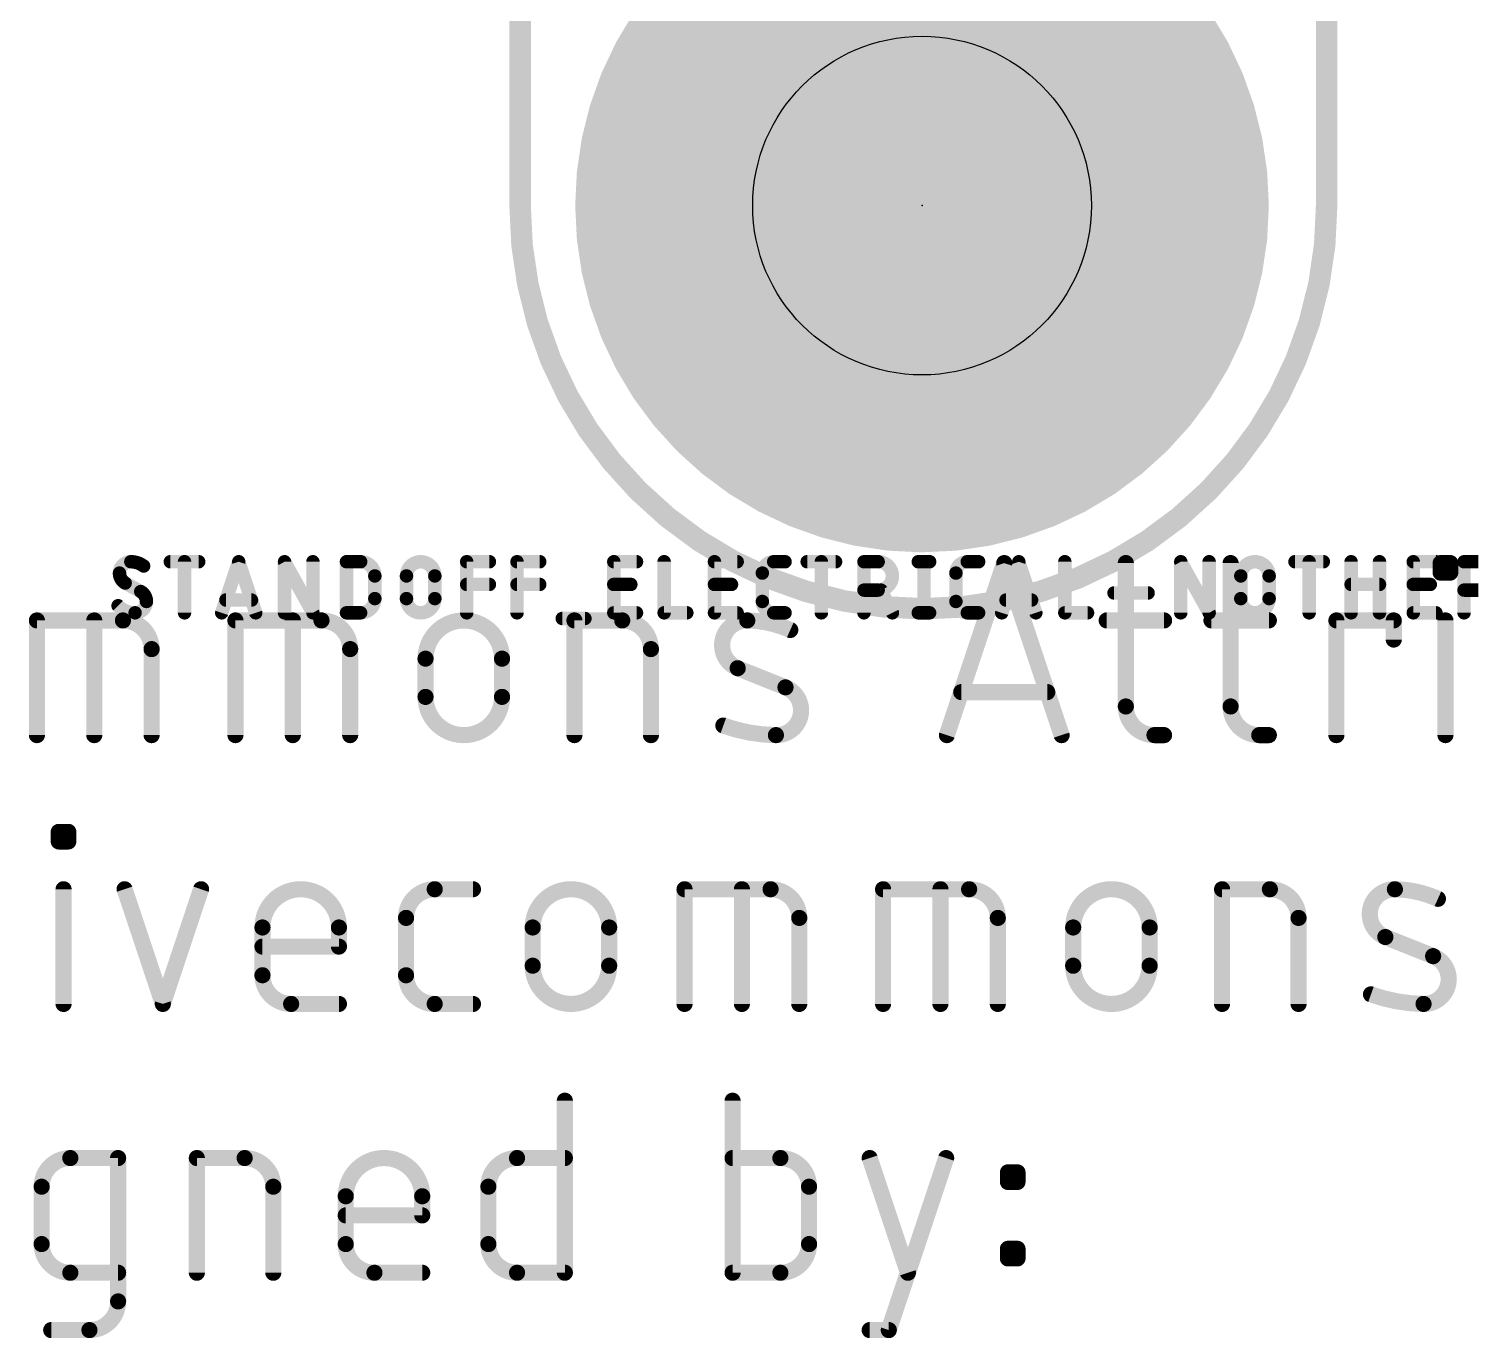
# Model space of a CAD drawing. Extents: x -30 to 92, y -59 to 43.
# Drawn here: x 6.15 to 19.78, y -6.89 to 5.48 of the extents above; entities that cross this region are included whole.
import ezdxf

# ---------------------------------------------------------------- set-up
doc = ezdxf.new("R2010")
doc.units = 0
for name, color, linetype in [('16', 132, 'CONTINUOUS'), ('17', 110, 'CONTINUOUS'), ('20', 53, 'CONTINUOUS'), ('23', 53, 'CONTINUOUS'), ('27', 253, 'CONTINUOUS'), ('29', 253, 'CONTINUOUS'), ('30', 253, 'CONTINUOUS'), ('44', 253, 'CONTINUOUS'), ('51', 53, 'CONTINUOUS')]:
    doc.layers.add(name, color=color, linetype=linetype)

# ---------------------------------------------------------------- blocks, each defined once
blk = doc.blocks.new('ROUNDP')
at = {"const_width": 0.5}
blk.add_lwpolyline([(0, -0.25, 1), (0, 0.25, 1), (0, -0.25)], format="xyb", dxfattribs=at)

msp = doc.modelspace()

# ---------------------------------------------------------------- linework, layer by layer
at = {"layer": '16', "const_width": 0.2032}
for points in [[(10.795, 3.81), (10.795, 7.747)], [(18.415, 7.747), (18.415, 3.81)]]:
    msp.add_lwpolyline(points, dxfattribs=at)
at = {"layer": '16'}
for points, const_width in [([(10.795, 3.81, 0.4142), (14.605, 0)], 0.2032), ([(10.8458, 3.81, 1), (10.7442, 3.81)], 0.1016), ([(10.7442, 3.81, 1), (10.8458, 3.81)], 0.1016), ([(14.605, 0, 0.4142), (18.415, 3.81)], 0.2032), ([(18.4658, 3.81, 1), (18.3642, 3.81)], 0.1016), ([(18.3642, 3.81, 1), (18.4658, 3.81)], 0.1016), ([(14.605, 0.0508, 1), (14.605, -0.0508)], 0.1016), ([(14.605, -0.0508, 1), (14.605, 0.0508)], 0.1016)]:
    msp.add_lwpolyline(points, format="xyb", dxfattribs=dict(at, const_width=const_width))
at = {"layer": '20', "const_width": 0.2032}
for points in [[(10.795, 7.747), (10.795, 3.81)], [(18.415, 3.81), (18.415, 7.747)]]:
    msp.add_lwpolyline(points, dxfattribs=at)
at = {"layer": '20'}
for points, const_width in [([(10.795, 3.81, 0.4142), (14.605, 0)], 0.2032), ([(10.8458, 3.81, 1), (10.7442, 3.81)], 0.1016), ([(10.7442, 3.81, 1), (10.8458, 3.81)], 0.1016), ([(14.605, 0, 0.4142), (18.415, 3.81)], 0.2032), ([(18.4658, 3.81, 1), (18.3642, 3.81)], 0.1016), ([(18.3642, 3.81, 1), (18.4658, 3.81)], 0.1016), ([(14.605, 0.0508, 1), (14.605, -0.0508)], 0.1016), ([(14.605, -0.0508, 1), (14.605, 0.0508)], 0.1016)]:
    msp.add_lwpolyline(points, format="xyb", dxfattribs=dict(at, const_width=const_width))
at = {"layer": '23'}
msp.add_point((14.5923, 3.81), dxfattribs=at)
at = {"layer": '27'}
for points, const_width in [([(7.1175, 0.4445, 0.4142), (7.0102, 0.3373)], 0.127), ([(7.2381, 0.4043, 0.1623), (7.1175, 0.4445)], 0.127), ([(7.1175, 0.4762, 1), (7.1174, 0.4128)], 0.0635), ([(7.1174, 0.4127, 1), (7.1175, 0.4762)], 0.0635), ([(7.219, 0.3789, 1), (7.2572, 0.4297)], 0.0635), ([(7.4906, 0.4763, 1), (7.4906, 0.4128)], 0.0635), ([(7.6564, 0.4445, 1), (7.5929, 0.4445)], 0.0635), ([(7.7587, 0.4128, 1), (7.7587, 0.4763)], 0.0635), ([(8.1668, 0.4545, 1), (8.1066, 0.4345)], 0.0635), ([(8.1668, 0.4345, 1), (8.1066, 0.4545)], 0.0635), ([(8.6013, 0.4445, 1), (8.5378, 0.4445)], 0.0635), ([(8.5973, 0.4599, 1), (8.5418, 0.4291)], 0.0635), ([(8.8694, 0.4445, 1), (8.8059, 0.4445)], 0.0635), ([(9.1865, 0.4445, 1), (9.123, 0.4445)], 0.0635), ([(9.1548, 0.4763, 1), (9.1548, 0.4128)], 0.0635), ([(9.2888, 0.4763, 1), (9.2888, 0.4128)], 0.0635), ([(9.4229, 0.3104, 0.4142), (9.2888, 0.4445)], 0.127), ([(9.2888, 0.4128, 1), (9.2888, 0.4763)], 0.0635), ([(9.9898, 0.3104, 1), (9.7217, 0.3104)], 0.127), ([(10.2906, 0.4763, 1), (10.2906, 0.4128)], 0.0635), ([(10.3223, 0.4445, 1), (10.2588, 0.4445)], 0.0635), ([(10.5051, 0.4128, 1), (10.5051, 0.4763)], 0.0635), ([(10.7978, 0.4445, 1), (10.7343, 0.4445)], 0.0635), ([(10.7661, 0.4763, 1), (10.7661, 0.4128)], 0.0635), ([(10.9805, 0.4128, 1), (10.9805, 0.4763)], 0.0635), ([(11.6804, 0.4763, 1), (11.6804, 0.4128)], 0.0635), ([(11.7122, 0.4445, 1), (11.6487, 0.4445)], 0.0635), ([(11.8949, 0.4128, 1), (11.8949, 0.4763)], 0.0635), ([(12.1877, 0.4445, 1), (12.1242, 0.4445)], 0.0635), ([(12.6314, 0.4763, 1), (12.6314, 0.4128)], 0.0635), ([(12.6632, 0.4445, 1), (12.5997, 0.4445)], 0.0635), ([(12.8459, 0.4128, 1), (12.8459, 0.4763)], 0.0635), ([(13.191, 0.4445, 0.4142), (13.0838, 0.3373)], 0.127), ([(13.191, 0.4763, 1), (13.191, 0.4128)], 0.0635), ([(13.191, 0.4128, 1), (13.191, 0.4762)], 0.0635), ([(13.2983, 0.4128, 1), (13.2983, 0.4763)], 0.0635), ([(13.5073, 0.4763, 1), (13.5073, 0.4128)], 0.0635), ([(13.6731, 0.4445, 1), (13.6096, 0.4445)], 0.0635), ([(13.7754, 0.4128, 1), (13.7754, 0.4763)], 0.0635), ([(14.0757, 0.4445, 1), (14.0122, 0.4445)], 0.0635), ([(14.044, 0.4763, 1), (14.044, 0.4128)], 0.0635), ([(14.178, 0.4763, 1), (14.178, 0.4128)], 0.0635), ([(14.178, 0.1764, 1), (14.178, 0.4445)], 0.127), ([(14.178, 0.4128, 1), (14.178, 0.4763)], 0.0635), ([(14.557, 0.4763, 1), (14.557, 0.4128)], 0.0635), ([(14.6423, 0.4445, 1), (14.5788, 0.4445)], 0.0635), ([(14.6642, 0.4128, 1), (14.6642, 0.4763)], 0.0635), ([(15.0198, 0.4445, 0.4142), (14.9126, 0.3373)], 0.127), ([(15.0198, 0.4763, 1), (15.0198, 0.4128)], 0.0635), ([(15.0198, 0.4128, 1), (15.0198, 0.4762)], 0.0635), ([(15.1271, 0.4128, 1), (15.1271, 0.4763)], 0.0635), ([(15.5368, 0.4545, 1), (15.4766, 0.4345)], 0.0635), ([(15.5368, 0.4345, 1), (15.4766, 0.4545)], 0.0635), ([(15.9733, 0.4445, 1), (15.9098, 0.4445)], 0.0635), ([(17.0686, 0.4445, 1), (17.0051, 0.4445)], 0.0635), ([(17.0646, 0.4599, 1), (17.0091, 0.4291)], 0.0635), ([(17.3367, 0.4445, 1), (17.2732, 0.4445)], 0.0635), ([(17.8719, 0.3104, 1), (17.6038, 0.3104)], 0.127), ([(18.1158, 0.4763, 1), (18.1158, 0.4128)], 0.0635), ([(18.2816, 0.4445, 1), (18.2181, 0.4445)], 0.0635), ([(18.3839, 0.4128, 1), (18.3839, 0.4763)], 0.0635), ([(18.6779, 0.4445, 1), (18.6144, 0.4445)], 0.0635), ([(18.946, 0.4445, 1), (18.8825, 0.4445)], 0.0635), ([(19.2333, 0.4763, 1), (19.2333, 0.4128)], 0.0635), ([(19.2651, 0.4445, 1), (19.2016, 0.4445)], 0.0635), ([(19.4478, 0.4128, 1), (19.4478, 0.4763)], 0.0635), ([(19.7132, 0.4763, 1), (19.7132, 0.4128)], 0.0635), ([(19.745, 0.4445, 1), (19.6815, 0.4445)], 0.0635), ([(7.0102, 0.3373, 0.2656), (7.0638, 0.2434)], 0.127), ([(7.042, 0.3373, 1), (6.9785, 0.3373)], 0.0635), ([(6.9785, 0.3373, 1), (7.042, 0.3373)], 0.0635), ([(7.079, 0.2713, 1), (7.0486, 0.2155)], 0.0635), ([(7.0477, 0.2161, 1), (7.0799, 0.2708)], 0.0635), ([(9.4546, 0.3104, 1), (9.3911, 0.3104)], 0.0635), ([(9.3911, 0.3104, 1), (9.4546, 0.3104)], 0.0635), ([(9.7535, 0.3104, 1), (9.6899, 0.3104)], 0.0635), ([(9.6899, 0.3104, 1), (9.7535, 0.3104)], 0.0635), ([(10.0216, 0.3104, 1), (9.9581, 0.3104)], 0.0635), ([(9.9581, 0.3104, 1), (10.0216, 0.3104)], 0.0635), ([(10.2906, 0.2618, 1), (10.2906, 0.1983)], 0.0635), ([(10.5051, 0.1983, 1), (10.5051, 0.2618)], 0.0635), ([(10.7661, 0.2618, 1), (10.7661, 0.1983)], 0.0635), ([(10.9805, 0.1983, 1), (10.9805, 0.2618)], 0.0635), ([(11.6804, 0.2618, 1), (11.6804, 0.1983)], 0.0635), ([(11.8413, 0.1983, 1), (11.8413, 0.2618)], 0.0635), ([(12.6314, 0.2618, 1), (12.6314, 0.1983)], 0.0635), ([(12.7923, 0.1983, 1), (12.7923, 0.2618)], 0.0635), ([(13.1155, 0.3373, 1), (13.052, 0.3373)], 0.0635), ([(13.052, 0.3373, 1), (13.1155, 0.3373)], 0.0635), ([(14.9443, 0.3373, 1), (14.8808, 0.3373)], 0.0635), ([(14.8808, 0.3373, 1), (14.9443, 0.3373)], 0.0635), ([(17.6355, 0.3104, 1), (17.572, 0.3104)], 0.0635), ([(17.572, 0.3104, 1), (17.6355, 0.3104)], 0.0635), ([(17.9036, 0.3104, 1), (17.8401, 0.3104)], 0.0635), ([(17.8401, 0.3104, 1), (17.9036, 0.3104)], 0.0635), ([(18.6462, 0.2618, 1), (18.6462, 0.1983)], 0.0635), ([(18.9143, 0.1983, 1), (18.9143, 0.2618)], 0.0635), ([(19.2333, 0.2618, 1), (19.2333, 0.1983)], 0.0635), ([(19.3942, 0.1983, 1), (19.3942, 0.2618)], 0.0635), ([(7.2649, 0.0691, 0.2656), (7.2113, 0.163)], 0.127), ([(7.2274, 0.1903, 1), (7.1952, 0.1356)], 0.0635), ([(7.1961, 0.1351, 1), (7.2265, 0.1909)], 0.0635), ([(8.016, 0.1143, 1), (8.016, 0.0508)], 0.0635), ([(8.2573, 0.0508, 1), (8.2573, 0.1143)], 0.0635), ([(9.2888, -0.0381, 0.4142), (9.4229, 0.096)], 0.127), ([(9.4546, 0.096, 1), (9.3911, 0.096)], 0.0635), ([(9.7217, 0.096, 1), (9.9898, 0.096)], 0.127), ([(9.7534, 0.096, 1), (9.6899, 0.096)], 0.0635), ([(10.0216, 0.096, 1), (9.9581, 0.096)], 0.0635), ([(14.044, 0.2081, 1), (14.044, 0.1446)], 0.0635), ([(14.178, 0.2081, 1), (14.178, 0.1446)], 0.0635), ([(14.2333, 0.1906, 1), (14.1765, 0.1622)], 0.0635), ([(14.178, 0.1446, 1), (14.178, 0.2081)], 0.0635), ([(15.386, 0.1143, 1), (15.386, 0.0508)], 0.0635), ([(15.6273, 0.0508, 1), (15.6273, 0.1143)], 0.0635), ([(16.4065, 0.1813, 1), (16.4065, 0.1178)], 0.0635), ([(16.7282, 0.1178, 1), (16.7282, 0.1813)], 0.0635), ([(17.6355, 0.096, 1), (17.572, 0.096)], 0.0635), ([(17.6038, 0.096, 1), (17.8719, 0.096)], 0.127), ([(17.9036, 0.096, 1), (17.8401, 0.096)], 0.0635), ([(19.7132, 0.2081, 1), (19.7132, 0.1446)], 0.0635), ([(6.9968, 0.0289, 0.2), (7.1577, -0.0381)], 0.127), ([(7.0193, 0.0513, 1), (6.9743, 0.0066)], 0.0635), ([(7.1577, -0.0381, 0.4142), (7.2649, 0.0691)], 0.127), ([(7.1577, -0.0064, 1), (7.1577, -0.0698)], 0.0635), ([(7.1577, -0.0698, 1), (7.1577, -0.0064)], 0.0635), ([(7.2967, 0.0691, 1), (7.2332, 0.0691)], 0.0635), ([(7.2332, 0.0691, 1), (7.2967, 0.0691)], 0.0635), ([(7.9457, -0.0281, 1), (8.0059, -0.0481)], 0.0635), ([(8.2674, -0.0481, 1), (8.3277, -0.0281)], 0.0635), ([(8.8099, -0.0535, 1), (8.8654, -0.0227)], 0.0635), ([(9.1548, -0.0064, 1), (9.1548, -0.0698)], 0.0635), ([(9.2888, -0.0064, 1), (9.2888, -0.0698)], 0.0635), ([(9.2888, -0.0698, 1), (9.2888, -0.0064)], 0.0635), ([(9.3911, 0.096, 1), (9.4546, 0.096)], 0.0635), ([(9.6899, 0.096, 1), (9.7535, 0.096)], 0.0635), ([(9.9581, 0.096, 1), (10.0216, 0.096)], 0.0635), ([(11.6804, -0.0064, 1), (11.6804, -0.0698)], 0.0635), ([(11.8949, -0.0698, 1), (11.8949, -0.0064)], 0.0635), ([(12.1559, -0.0064, 1), (12.1559, -0.0698)], 0.0635), ([(12.3704, -0.0698, 1), (12.3704, -0.0064)], 0.0635), ([(12.6314, -0.0064, 1), (12.6314, -0.0698)], 0.0635), ([(12.8459, -0.0698, 1), (12.8459, -0.0064)], 0.0635), ([(13.1155, 0.0691, 1), (13.052, 0.0691)], 0.0635), ([(13.052, 0.0691, 1), (13.1155, 0.0691)], 0.0635), ([(13.0838, 0.0691, 0.4142), (13.191, -0.0381)], 0.127), ([(13.191, -0.0064, 1), (13.191, -0.0698)], 0.0635), ([(13.191, -0.0698, 1), (13.191, -0.0064)], 0.0635), ([(13.2983, -0.0698, 1), (13.2983, -0.0064)], 0.0635), ([(14.2837, -0.0523, 1), (14.3405, -0.0239)], 0.0635), ([(14.557, -0.0064, 1), (14.557, -0.0698)], 0.0635), ([(14.6642, -0.0698, 1), (14.6642, -0.0064)], 0.0635), ([(14.9126, 0.0691, 0.4142), (15.0198, -0.0381)], 0.127), ([(14.9443, 0.0691, 1), (14.8808, 0.0691)], 0.0635), ([(14.8808, 0.0691, 1), (14.9443, 0.0691)], 0.0635), ([(15.0198, -0.0064, 1), (15.0198, -0.0698)], 0.0635), ([(15.0198, -0.0698, 1), (15.0198, -0.0064)], 0.0635), ([(15.1271, -0.0698, 1), (15.1271, -0.0064)], 0.0635), ([(15.3157, -0.0281, 1), (15.3759, -0.0481)], 0.0635), ([(15.6374, -0.0481, 1), (15.6977, -0.0281)], 0.0635), ([(15.9415, -0.0064, 1), (15.9415, -0.0698)], 0.0635), ([(16.156, -0.0698, 1), (16.156, -0.0064)], 0.0635), ([(17.2772, -0.0535, 1), (17.3327, -0.0227)], 0.0635), ([(17.572, 0.096, 1), (17.6355, 0.096)], 0.0635), ([(17.8401, 0.096, 1), (17.9036, 0.096)], 0.0635), ([(19.2333, -0.0064, 1), (19.2333, -0.0698)], 0.0635), ([(19.4478, -0.0698, 1), (19.4478, -0.0064)], 0.0635), ([(7.5929, -0.0381, 1), (7.6564, -0.0381)], 0.0635), ([(8.5378, -0.0381, 1), (8.6013, -0.0381)], 0.0635), ([(8.8059, -0.0381, 1), (8.8694, -0.0381)], 0.0635), ([(9.123, -0.0381, 1), (9.1865, -0.0381)], 0.0635), ([(10.2588, -0.0381, 1), (10.3223, -0.0381)], 0.0635), ([(10.7343, -0.0381, 1), (10.7978, -0.0381)], 0.0635), ([(11.1932, -0.06, 1), (11.1932, -0.1235)], 0.0635), ([(11.4077, -0.1235, 1), (11.4077, -0.06)], 0.0635), ([(11.6487, -0.0381, 1), (11.7122, -0.0381)], 0.0635), ([(12.1242, -0.0381, 1), (12.1877, -0.0381)], 0.0635), ([(12.5997, -0.0381, 1), (12.6632, -0.0381)], 0.0635), ([(13.6096, -0.0381, 1), (13.6731, -0.0381)], 0.0635), ([(14.0122, -0.0381, 1), (14.0757, -0.0381)], 0.0635), ([(14.5788, -0.0381, 1), (14.6423, -0.0381)], 0.0635), ([(15.9098, -0.0381, 1), (15.9733, -0.0381)], 0.0635), ([(17.0051, -0.0381, 1), (17.0686, -0.0381)], 0.0635), ([(17.2732, -0.0381, 1), (17.3367, -0.0381)], 0.0635), ([(18.2181, -0.0381, 1), (18.2816, -0.0381)], 0.0635), ([(18.6144, -0.0381, 1), (18.6779, -0.0381)], 0.0635), ([(18.8825, -0.0381, 1), (18.946, -0.0381)], 0.0635), ([(19.2016, -0.0381, 1), (19.2651, -0.0381)], 0.0635), ([(19.6815, -0.0381, 1), (19.745, -0.0381)], 0.0635)]:
    msp.add_lwpolyline(points, format="xyb", dxfattribs=dict(at, const_width=const_width))
at = {"layer": '27', "const_width": 0.127}
for points in [[(7.4906, 0.4445), (7.7587, 0.4445)], [(7.6246, -0.0381), (7.6246, 0.4445)], [(7.9758, -0.0381), (8.1367, 0.4445)], [(8.1367, 0.4445), (8.2976, -0.0381)], [(8.5696, -0.0381), (8.5696, 0.4445)], [(8.5696, 0.4445), (8.8377, -0.0381)], [(8.8377, -0.0381), (8.8377, 0.4445)], [(9.1548, -0.0381), (9.1548, 0.4445)], [(9.1548, 0.4445), (9.2888, 0.4445)], [(10.2906, -0.0381), (10.2906, 0.4445)], [(10.2906, 0.4445), (10.5051, 0.4445)], [(10.7661, -0.0381), (10.7661, 0.4445)], [(10.7661, 0.4445), (10.9805, 0.4445)], [(11.6804, -0.0381), (11.6804, 0.4445)], [(11.6804, 0.4445), (11.8949, 0.4445)], [(12.1559, 0.4445), (12.1559, -0.0381)], [(12.6314, -0.0381), (12.6314, 0.4445)], [(12.6314, 0.4445), (12.8459, 0.4445)], [(13.191, 0.4445), (13.2983, 0.4445)], [(13.5073, 0.4445), (13.7754, 0.4445)], [(13.6413, -0.0381), (13.6413, 0.4445)], [(14.044, -0.0381), (14.044, 0.4445)], [(14.044, 0.4445), (14.178, 0.4445)], [(14.557, 0.4445), (14.6642, 0.4445)], [(14.6106, 0.4445), (14.6106, -0.0381)], [(15.0198, 0.4445), (15.1271, 0.4445)], [(15.3458, -0.0381), (15.5067, 0.4445)], [(15.5067, 0.4445), (15.6676, -0.0381)], [(15.9415, 0.4445), (15.9415, -0.0381)], [(17.0368, -0.0381), (17.0368, 0.4445)], [(17.0368, 0.4445), (17.3049, -0.0381)], [(17.3049, -0.0381), (17.3049, 0.4445)], [(18.1158, 0.4445), (18.3839, 0.4445)], [(18.2499, -0.0381), (18.2499, 0.4445)], [(18.6462, -0.0381), (18.6462, 0.4445)], [(18.9143, 0.4445), (18.9143, -0.0381)], [(19.2333, -0.0381), (19.2333, 0.4445)], [(19.2333, 0.4445), (19.4478, 0.4445)], [(19.7132, -0.0381), (19.7132, 0.4445)], [(19.7132, 0.4445), (19.8473, 0.4445)], [(7.2113, 0.163), (7.0638, 0.2434)], [(9.4229, 0.3104), (9.4229, 0.096)], [(9.7217, 0.096), (9.7217, 0.3104)], [(9.9898, 0.3104), (9.9898, 0.096)], [(10.2906, 0.23), (10.5051, 0.23)], [(10.7661, 0.23), (10.9805, 0.23)], [(11.6804, 0.23), (11.8413, 0.23)], [(12.6314, 0.23), (12.7923, 0.23)], [(13.0838, 0.0691), (13.0838, 0.3373)], [(14.9126, 0.0691), (14.9126, 0.3373)], [(17.6038, 0.096), (17.6038, 0.3104)], [(17.8719, 0.3104), (17.8719, 0.096)], [(18.6462, 0.23), (18.9143, 0.23)], [(19.2333, 0.23), (19.3942, 0.23)], [(8.2573, 0.0825), (8.016, 0.0825)], [(14.178, 0.1764), (14.044, 0.1764)], [(14.3121, -0.0381), (14.2049, 0.1764)], [(15.6273, 0.0825), (15.386, 0.0825)], [(16.4065, 0.1496), (16.7282, 0.1496)], [(19.8473, 0.1764), (19.7132, 0.1764)], [(9.2888, -0.0381), (9.1548, -0.0381)], [(11.8949, -0.0381), (11.6804, -0.0381)], [(12.1559, -0.0381), (12.3704, -0.0381)], [(12.8459, -0.0381), (12.6314, -0.0381)], [(13.2983, -0.0381), (13.191, -0.0381)], [(14.557, -0.0381), (14.6642, -0.0381)], [(15.1271, -0.0381), (15.0198, -0.0381)], [(15.9415, -0.0381), (16.156, -0.0381)], [(19.4478, -0.0381), (19.2333, -0.0381)], [(11.1932, -0.0917), (11.4077, -0.0917)]]:
    msp.add_lwpolyline(points, dxfattribs=at)
at = {"layer": '44'}
msp.add_circle((14.5923, 3.81), 1.6, dxfattribs=at)
at = {"layer": '51', "const_width": 0.1524}
for points in [[(14.8273, -1.1938), (15.3691, 0.4318)], [(15.3691, 0.4318), (15.911, -1.1938)], [(16.5177, 0.4318), (16.5177, -0.9229)], [(17.5077, 0.4318), (17.5077, -0.9229)], [(19.4923, 0.3415), (19.4923, 0.4318)], [(19.4923, 0.4318), (19.5826, 0.4318)], [(19.5826, 0.3415), (19.4923, 0.3415)], [(19.5826, 0.4318), (19.5826, 0.3415)], [(6.2301, -1.1938), (6.2301, -0.1101)], [(6.2301, -0.1101), (7.0429, -0.1101)], [(6.7719, -1.1938), (6.7719, -0.1101)], [(8.1058, -1.1938), (8.1058, -0.1101)], [(8.1058, -0.1101), (8.9186, -0.1101)], [(8.6477, -1.1938), (8.6477, -0.1101)], [(11.3085, -1.1938), (11.3085, -0.1101)], [(11.3085, -0.1101), (11.76, -0.1101)], [(16.3371, -0.1101), (16.8789, -0.1101)], [(17.327, -0.1101), (17.8689, -0.1101)], [(18.5073, -1.1938), (18.5073, -0.1101)], [(18.5073, -0.1101), (19.0492, -0.1101)], [(19.0492, -0.1101), (19.0492, -0.2907)], [(19.5374, -1.1938), (19.5374, -0.1101)], [(7.3138, -0.381), (7.3138, -1.1938)], [(9.1896, -0.381), (9.1896, -1.1938)], [(9.9017, -0.8326), (9.9017, -0.4713)], [(10.6242, -0.4713), (10.6242, -0.8326)], [(12.031, -0.381), (12.031, -1.1938)], [(13.3023, -0.7422), (12.8508, -0.5616)], [(15.7755, -0.7874), (14.9627, -0.7874)], [(16.7886, -1.1938), (16.8789, -1.1938)], [(17.7786, -1.1938), (17.8689, -1.1938)], [(6.4366, -2.1985), (6.4366, -2.1082)], [(6.4366, -2.1082), (6.5269, -2.1082)], [(6.5269, -2.1082), (6.5269, -2.1985)], [(6.5269, -2.1985), (6.4366, -2.1985)], [(6.4818, -3.7338), (6.4818, -2.6501)], [(7.0584, -2.6501), (7.4197, -3.7338)], [(7.4197, -3.7338), (7.7809, -2.6501)], [(9.9884, -2.6501), (10.3497, -2.6501)], [(12.3487, -3.7338), (12.3487, -2.6501)], [(12.3487, -2.6501), (13.1615, -2.6501)], [(12.8906, -3.7338), (12.8906, -2.6501)], [(14.2245, -3.7338), (14.2245, -2.6501)], [(14.2245, -2.6501), (15.0373, -2.6501)], [(14.7663, -3.7338), (14.7663, -2.6501)], [(17.4271, -3.7338), (17.4271, -2.6501)], [(17.4271, -2.6501), (17.8787, -2.6501)], [(9.7175, -3.4629), (9.7175, -2.921)], [(13.4325, -2.921), (13.4325, -3.7338)], [(15.3082, -2.921), (15.3082, -3.7338)], [(18.1496, -2.921), (18.1496, -3.7338)], [(8.361, -3.4629), (8.361, -3.0113)], [(9.0835, -3.0113), (9.0835, -3.1919)], [(10.9141, -3.3726), (10.9141, -3.0113)], [(11.6366, -3.0113), (11.6366, -3.3726)], [(16.0203, -3.3726), (16.0203, -3.0113)], [(16.7428, -3.0113), (16.7428, -3.3726)], [(9.0835, -3.1919), (8.361, -3.1919)], [(19.421, -3.2822), (18.9694, -3.1016)], [(9.0835, -3.7338), (8.6319, -3.7338)], [(10.3497, -3.7338), (9.9884, -3.7338)], [(11.2178, -4.6482), (11.2178, -6.2738)], [(12.8025, -4.6482), (12.8025, -6.2738)], [(6.5458, -5.1901), (6.9973, -5.1901)], [(6.9973, -5.1901), (6.9973, -6.5447)], [(7.7411, -6.2738), (7.7411, -5.1901)], [(7.7411, -5.1901), (8.1927, -5.1901)], [(10.7662, -5.1901), (11.2178, -5.1901)], [(13.2541, -5.1901), (12.8025, -5.1901)], [(14.0978, -5.1901), (14.459, -6.2738)], [(14.2784, -6.8157), (14.8203, -5.1901)], [(15.4039, -5.4158), (15.4039, -5.3255)], [(15.4039, -5.3255), (15.4942, -5.3255)], [(15.4942, -5.3255), (15.4942, -5.4158)], [(6.2749, -6.0029), (6.2749, -5.461)], [(8.4636, -5.461), (8.4636, -6.2738)], [(10.4953, -6.0029), (10.4953, -5.461)], [(13.525, -6.0029), (13.525, -5.461)], [(15.4942, -5.4158), (15.4039, -5.4158)], [(9.1479, -6.0029), (9.1479, -5.5513)], [(9.8704, -5.5513), (9.8704, -5.7319)], [(9.8704, -5.7319), (9.1479, -5.7319)], [(15.4039, -6.1383), (15.4039, -6.048)], [(15.4039, -6.048), (15.4942, -6.048)], [(15.4942, -6.048), (15.4942, -6.1383)], [(15.4942, -6.1383), (15.4039, -6.1383)], [(6.9973, -6.2738), (6.5458, -6.2738)], [(9.8704, -6.2738), (9.4188, -6.2738)], [(11.2178, -6.2738), (10.7662, -6.2738)], [(12.8025, -6.2738), (13.2541, -6.2738)], [(6.7264, -6.8157), (6.3652, -6.8157)], [(14.0978, -6.8157), (14.2784, -6.8157)]]:
    msp.add_lwpolyline(points, dxfattribs=at)
at = {"layer": '51'}
for points, const_width in [([(15.4053, 0.4438, 1), (15.333, 0.4198)], 0.0762), ([(15.4053, 0.4198, 1), (15.333, 0.4438)], 0.0762), ([(16.5558, 0.4318, 1), (16.4796, 0.4318)], 0.0762), ([(17.5458, 0.4318, 1), (17.4696, 0.4318)], 0.0762), ([(19.5304, 0.4318, 1), (19.4542, 0.4318)], 0.0762), ([(19.4923, 0.4699, 1), (19.4923, 0.3937)], 0.0762), ([(19.4923, 0.3796, 1), (19.4923, 0.3034)], 0.0762), ([(19.6207, 0.4318, 1), (19.5445, 0.4318)], 0.0762), ([(19.5826, 0.3937, 1), (19.5826, 0.4699)], 0.0762), ([(19.5826, 0.3034, 1), (19.5826, 0.3796)], 0.0762), ([(19.4542, 0.3415, 1), (19.5304, 0.3415)], 0.0762), ([(19.5445, 0.3415, 1), (19.6207, 0.3415)], 0.0762), ([(6.2682, -0.1101, 1), (6.192, -0.1101)], 0.0762), ([(6.2301, -0.072, 1), (6.2301, -0.1482)], 0.0762), ([(6.81, -0.1101, 1), (6.7338, -0.1101)], 0.0762), ([(7.3138, -0.381, 0.4142), (7.0429, -0.1101)], 0.1524), ([(7.0429, -0.072, 1), (7.0429, -0.1482)], 0.0762), ([(7.0429, -0.1482, 1), (7.0429, -0.072)], 0.0762), ([(8.1439, -0.1101, 1), (8.0677, -0.1101)], 0.0762), ([(8.1058, -0.072, 1), (8.1058, -0.1482)], 0.0762), ([(8.6858, -0.1101, 1), (8.6096, -0.1101)], 0.0762), ([(9.1896, -0.381, 0.4142), (8.9186, -0.1101)], 0.1524), ([(8.9186, -0.072, 1), (8.9186, -0.1482)], 0.0762), ([(8.9186, -0.1482, 1), (8.9186, -0.072)], 0.0762), ([(10.6242, -0.4713, 1), (9.9017, -0.4713)], 0.1524), ([(11.3466, -0.1101, 1), (11.2704, -0.1101)], 0.0762), ([(11.3085, -0.072, 1), (11.3085, -0.1482)], 0.0762), ([(12.031, -0.381, 0.4142), (11.76, -0.1101)], 0.1524), ([(11.76, -0.072, 1), (11.76, -0.1482)], 0.0762), ([(11.76, -0.1482, 1), (11.76, -0.072)], 0.0762), ([(12.9411, -0.1101, 0.8318), (12.8508, -0.5616)], 0.1524), ([(12.9416, -0.072, 1), (12.9405, -0.1482)], 0.0762), ([(13.3475, -0.2004, 0.1026), (12.9411, -0.1101)], 0.1524), ([(12.9405, -0.1482, 1), (12.9416, -0.072)], 0.0762), ([(13.3318, -0.2351, 1), (13.3631, -0.1656)], 0.0762), ([(16.3371, -0.072, 1), (16.3371, -0.1482)], 0.0762), ([(16.8789, -0.1482, 1), (16.8789, -0.072)], 0.0762), ([(17.327, -0.072, 1), (17.327, -0.1482)], 0.0762), ([(17.8689, -0.1482, 1), (17.8689, -0.072)], 0.0762), ([(18.5454, -0.1101, 1), (18.4692, -0.1101)], 0.0762), ([(18.5073, -0.072, 1), (18.5073, -0.1482)], 0.0762), ([(19.0873, -0.1101, 1), (19.0111, -0.1101)], 0.0762), ([(19.0492, -0.1482, 1), (19.0492, -0.072)], 0.0762), ([(19.5755, -0.1101, 1), (19.4993, -0.1101)], 0.0762), ([(19.0111, -0.2907, 1), (19.0873, -0.2907)], 0.0762), ([(7.3519, -0.381, 1), (7.2757, -0.381)], 0.0762), ([(7.2757, -0.381, 1), (7.3519, -0.381)], 0.0762), ([(9.2277, -0.381, 1), (9.1515, -0.381)], 0.0762), ([(9.1515, -0.381, 1), (9.2277, -0.381)], 0.0762), ([(9.9398, -0.4713, 1), (9.8636, -0.4713)], 0.0762), ([(10.6623, -0.4713, 1), (10.5861, -0.4713)], 0.0762), ([(12.0691, -0.381, 1), (11.9929, -0.381)], 0.0762), ([(11.9929, -0.381, 1), (12.0691, -0.381)], 0.0762), ([(9.8636, -0.4713, 1), (9.9398, -0.4713)], 0.0762), ([(10.5861, -0.4713, 1), (10.6623, -0.4713)], 0.0762), ([(12.8649, -0.5263, 1), (12.8366, -0.597)], 0.0762), ([(12.8366, -0.597, 1), (12.8649, -0.5262)], 0.0762), ([(13.212, -1.1938, 0.8318), (13.3023, -0.7422)], 0.1524), ([(13.3165, -0.7069, 1), (13.2882, -0.7776)], 0.0762), ([(13.2882, -0.7776, 1), (13.3165, -0.7069)], 0.0762), ([(9.9017, -0.8326, 1), (10.6242, -0.8326)], 0.1524), ([(9.9398, -0.8326, 1), (9.8636, -0.8326)], 0.0762), ([(9.8636, -0.8326, 1), (9.9398, -0.8326)], 0.0762), ([(10.6623, -0.8326, 1), (10.5861, -0.8326)], 0.0762), ([(10.5861, -0.8326, 1), (10.6623, -0.8326)], 0.0762), ([(14.9627, -0.7493, 1), (14.9627, -0.8255)], 0.0762), ([(15.7755, -0.8255, 1), (15.7755, -0.7493)], 0.0762), ([(16.5177, -0.9229, 0.4142), (16.7886, -1.1938)], 0.1524), ([(16.5558, -0.9229, 1), (16.4796, -0.9229)], 0.0762), ([(16.4796, -0.9229, 1), (16.5558, -0.9229)], 0.0762), ([(17.5077, -0.9229, 0.4142), (17.7786, -1.1938)], 0.1524), ([(17.5458, -0.9229, 1), (17.4696, -0.9229)], 0.0762), ([(17.4696, -0.9229, 1), (17.5458, -0.9229)], 0.0762), ([(12.7282, -1.0676, 1), (12.7024, -1.1393)], 0.0762), ([(12.7153, -1.1035, 0.083), (13.212, -1.1938)], 0.1524), ([(6.192, -1.1938, 1), (6.2682, -1.1938)], 0.0762), ([(6.7338, -1.1938, 1), (6.81, -1.1938)], 0.0762), ([(7.2757, -1.1938, 1), (7.3519, -1.1938)], 0.0762), ([(8.0677, -1.1938, 1), (8.1439, -1.1938)], 0.0762), ([(8.6096, -1.1938, 1), (8.6858, -1.1938)], 0.0762), ([(9.1515, -1.1938, 1), (9.2277, -1.1938)], 0.0762), ([(11.2704, -1.1938, 1), (11.3466, -1.1938)], 0.0762), ([(11.9929, -1.1938, 1), (12.0691, -1.1938)], 0.0762), ([(13.2125, -1.1557, 1), (13.2115, -1.2319)], 0.0762), ([(13.2115, -1.2319, 1), (13.2125, -1.1557)], 0.0762), ([(14.7911, -1.1818, 1), (14.8634, -1.2058)], 0.0762), ([(15.8748, -1.2058, 1), (15.9471, -1.1818)], 0.0762), ([(16.7886, -1.1557, 1), (16.7886, -1.2319)], 0.0762), ([(16.7886, -1.2319, 1), (16.7886, -1.1557)], 0.0762), ([(16.8789, -1.2319, 1), (16.8789, -1.1557)], 0.0762), ([(17.7786, -1.1557, 1), (17.7786, -1.2319)], 0.0762), ([(17.7786, -1.2319, 1), (17.7786, -1.1557)], 0.0762), ([(17.8689, -1.2319, 1), (17.8689, -1.1557)], 0.0762), ([(18.4692, -1.1938, 1), (18.5454, -1.1938)], 0.0762), ([(19.4993, -1.1938, 1), (19.5755, -1.1938)], 0.0762), ([(6.4747, -2.1082, 1), (6.3985, -2.1082)], 0.0762), ([(6.4366, -2.0701, 1), (6.4366, -2.1463)], 0.0762), ([(6.565, -2.1082, 1), (6.4888, -2.1082)], 0.0762), ([(6.5269, -2.1463, 1), (6.5269, -2.0701)], 0.0762), ([(6.4366, -2.1604, 1), (6.4366, -2.2366)], 0.0762), ([(6.3985, -2.1985, 1), (6.4747, -2.1985)], 0.0762), ([(6.4888, -2.1985, 1), (6.565, -2.1985)], 0.0762), ([(6.5269, -2.2366, 1), (6.5269, -2.1604)], 0.0762), ([(6.5199, -2.6501, 1), (6.4437, -2.6501)], 0.0762), ([(7.0946, -2.638, 1), (7.0223, -2.6621)], 0.0762), ([(7.817, -2.6621, 1), (7.7448, -2.638)], 0.0762), ([(9.0835, -3.0113, 1), (8.361, -3.0113)], 0.1524), ([(9.9884, -2.6501, 0.4142), (9.7175, -2.921)], 0.1524), ([(9.9884, -2.612, 1), (9.9884, -2.6882)], 0.0762), ([(9.9884, -2.6882, 1), (9.9884, -2.612)], 0.0762), ([(10.3497, -2.6882, 1), (10.3497, -2.612)], 0.0762), ([(11.6366, -3.0113, 1), (10.9141, -3.0113)], 0.1524), ([(12.3868, -2.6501, 1), (12.3106, -2.6501)], 0.0762), ([(12.3487, -2.612, 1), (12.3487, -2.6882)], 0.0762), ([(12.9287, -2.6501, 1), (12.8525, -2.6501)], 0.0762), ([(13.4325, -2.921, 0.4142), (13.1615, -2.6501)], 0.1524), ([(13.1615, -2.612, 1), (13.1615, -2.6882)], 0.0762), ([(13.1615, -2.6882, 1), (13.1615, -2.612)], 0.0762), ([(14.2626, -2.6501, 1), (14.1864, -2.6501)], 0.0762), ([(14.2245, -2.612, 1), (14.2245, -2.6882)], 0.0762), ([(14.8044, -2.6501, 1), (14.7282, -2.6501)], 0.0762), ([(15.3082, -2.921, 0.4142), (15.0373, -2.6501)], 0.1524), ([(15.0373, -2.612, 1), (15.0373, -2.6882)], 0.0762), ([(15.0373, -2.6882, 1), (15.0373, -2.612)], 0.0762), ([(16.7428, -3.0113, 1), (16.0203, -3.0113)], 0.1524), ([(17.4652, -2.6501, 1), (17.389, -2.6501)], 0.0762), ([(17.4271, -2.612, 1), (17.4271, -2.6882)], 0.0762), ([(18.1496, -2.921, 0.4142), (17.8787, -2.6501)], 0.1524), ([(17.8787, -2.612, 1), (17.8787, -2.6882)], 0.0762), ([(17.8787, -2.6882, 1), (17.8787, -2.612)], 0.0762), ([(19.0597, -2.6501, 0.8318), (18.9694, -3.1016)], 0.1524), ([(19.4661, -2.7404, 0.1026), (19.0597, -2.6501)], 0.1524), ([(19.0603, -2.612, 1), (19.0592, -2.6882)], 0.0762), ([(19.0592, -2.6882, 1), (19.0603, -2.612)], 0.0762), ([(19.4505, -2.7751, 1), (19.4818, -2.7056)], 0.0762), ([(9.7556, -2.921, 1), (9.6794, -2.921)], 0.0762), ([(13.4706, -2.921, 1), (13.3944, -2.921)], 0.0762), ([(15.3463, -2.921, 1), (15.2701, -2.921)], 0.0762), ([(18.1877, -2.921, 1), (18.1115, -2.921)], 0.0762), ([(8.3991, -3.0113, 1), (8.3229, -3.0113)], 0.0762), ([(8.3229, -3.0113, 1), (8.3991, -3.0113)], 0.0762), ([(9.1216, -3.0113, 1), (9.0454, -3.0113)], 0.0762), ([(9.0454, -3.0113, 1), (9.1216, -3.0113)], 0.0762), ([(9.6794, -2.921, 1), (9.7556, -2.921)], 0.0762), ([(10.9522, -3.0113, 1), (10.876, -3.0113)], 0.0762), ([(10.876, -3.0113, 1), (10.9522, -3.0113)], 0.0762), ([(11.6747, -3.0113, 1), (11.5985, -3.0113)], 0.0762), ([(11.5985, -3.0113, 1), (11.6747, -3.0113)], 0.0762), ([(13.3944, -2.921, 1), (13.4706, -2.921)], 0.0762), ([(15.2701, -2.921, 1), (15.3463, -2.921)], 0.0762), ([(16.0584, -3.0113, 1), (15.9822, -3.0113)], 0.0762), ([(15.9822, -3.0113, 1), (16.0584, -3.0113)], 0.0762), ([(16.7809, -3.0113, 1), (16.7047, -3.0113)], 0.0762), ([(16.7047, -3.0113, 1), (16.7809, -3.0113)], 0.0762), ([(18.1115, -2.921, 1), (18.1877, -2.921)], 0.0762), ([(8.361, -3.1538, 1), (8.361, -3.23)], 0.0762), ([(9.0835, -3.23, 1), (9.0835, -3.1538)], 0.0762), ([(18.9836, -3.0663, 1), (18.9553, -3.137)], 0.0762), ([(18.9553, -3.137, 1), (18.9836, -3.0662)], 0.0762), ([(9.0454, -3.1919, 1), (9.1216, -3.1919)], 0.0762), ([(19.3307, -3.7338, 0.8318), (19.421, -3.2822)], 0.1524), ([(19.4351, -3.2469, 1), (19.4068, -3.3176)], 0.0762), ([(19.4068, -3.3176, 1), (19.4351, -3.2469)], 0.0762), ([(8.361, -3.4629, 0.4142), (8.6319, -3.7338)], 0.1524), ([(8.3991, -3.4629, 1), (8.3229, -3.4629)], 0.0762), ([(9.7175, -3.4629, 0.4142), (9.9884, -3.7338)], 0.1524), ([(9.7556, -3.4629, 1), (9.6794, -3.4629)], 0.0762), ([(10.9141, -3.3726, 1), (11.6366, -3.3726)], 0.1524), ([(10.9522, -3.3726, 1), (10.876, -3.3726)], 0.0762), ([(10.876, -3.3726, 1), (10.9522, -3.3726)], 0.0762), ([(11.6747, -3.3726, 1), (11.5985, -3.3726)], 0.0762), ([(11.5985, -3.3726, 1), (11.6747, -3.3726)], 0.0762), ([(16.0203, -3.3726, 1), (16.7428, -3.3726)], 0.1524), ([(16.0584, -3.3726, 1), (15.9822, -3.3726)], 0.0762), ([(15.9822, -3.3726, 1), (16.0584, -3.3726)], 0.0762), ([(16.7809, -3.3726, 1), (16.7047, -3.3726)], 0.0762), ([(16.7047, -3.3726, 1), (16.7809, -3.3726)], 0.0762), ([(8.3229, -3.4629, 1), (8.3991, -3.4629)], 0.0762), ([(9.6794, -3.4629, 1), (9.7556, -3.4629)], 0.0762), ([(8.6319, -3.6957, 1), (8.6319, -3.7719)], 0.0762), ([(8.6319, -3.7719, 1), (8.6319, -3.6957)], 0.0762), ([(9.0835, -3.7719, 1), (9.0835, -3.6957)], 0.0762), ([(9.9884, -3.6957, 1), (9.9884, -3.7719)], 0.0762), ([(9.9884, -3.7719, 1), (9.9884, -3.6957)], 0.0762), ([(10.3497, -3.7719, 1), (10.3497, -3.6957)], 0.0762), ([(18.8468, -3.6076, 1), (18.821, -3.6793)], 0.0762), ([(18.8339, -3.6435, 0.083), (19.3307, -3.7338)], 0.1524), ([(19.3312, -3.6957, 1), (19.3301, -3.7719)], 0.0762), ([(19.3301, -3.7719, 1), (19.3312, -3.6957)], 0.0762), ([(6.4437, -3.7338, 1), (6.5199, -3.7338)], 0.0762), ([(7.3835, -3.7218, 1), (7.4558, -3.7458)], 0.0762), ([(7.3835, -3.7458, 1), (7.4558, -3.7218)], 0.0762), ([(12.3106, -3.7338, 1), (12.3868, -3.7338)], 0.0762), ([(12.8525, -3.7338, 1), (12.9287, -3.7338)], 0.0762), ([(13.3944, -3.7338, 1), (13.4706, -3.7338)], 0.0762), ([(14.1864, -3.7338, 1), (14.2626, -3.7338)], 0.0762), ([(14.7282, -3.7338, 1), (14.8044, -3.7338)], 0.0762), ([(15.2701, -3.7338, 1), (15.3463, -3.7338)], 0.0762), ([(17.389, -3.7338, 1), (17.4652, -3.7338)], 0.0762), ([(18.1115, -3.7338, 1), (18.1877, -3.7338)], 0.0762), ([(11.2559, -4.6482, 1), (11.1797, -4.6482)], 0.0762), ([(12.8406, -4.6482, 1), (12.7644, -4.6482)], 0.0762), ([(6.5458, -5.1901, 0.4142), (6.2749, -5.461)], 0.1524), ([(6.5458, -5.152, 1), (6.5458, -5.2282)], 0.0762), ([(6.5458, -5.2282, 1), (6.5458, -5.152)], 0.0762), ([(7.0354, -5.1901, 1), (6.9592, -5.1901)], 0.0762), ([(6.9973, -5.2282, 1), (6.9973, -5.152)], 0.0762), ([(7.7792, -5.1901, 1), (7.703, -5.1901)], 0.0762), ([(7.7411, -5.152, 1), (7.7411, -5.2282)], 0.0762), ([(8.4636, -5.461, 0.4142), (8.1927, -5.1901)], 0.1524), ([(8.1927, -5.152, 1), (8.1927, -5.2282)], 0.0762), ([(8.1927, -5.2282, 1), (8.1927, -5.152)], 0.0762), ([(9.8704, -5.5513, 1), (9.1479, -5.5513)], 0.1524), ([(10.7662, -5.1901, 0.4142), (10.4953, -5.461)], 0.1524), ([(10.7662, -5.152, 1), (10.7662, -5.2282)], 0.0762), ([(10.7662, -5.2282, 1), (10.7662, -5.152)], 0.0762), ([(11.2178, -5.2282, 1), (11.2178, -5.152)], 0.0762), ([(12.8025, -5.152, 1), (12.8025, -5.2282)], 0.0762), ([(13.525, -5.461, 0.4142), (13.2541, -5.1901)], 0.1524), ([(13.2541, -5.152, 1), (13.2541, -5.2282)], 0.0762), ([(13.2541, -5.2282, 1), (13.2541, -5.152)], 0.0762), ([(14.1339, -5.178, 1), (14.0616, -5.2021)], 0.0762), ([(14.8564, -5.2021, 1), (14.7841, -5.178)], 0.0762), ([(15.442, -5.3255, 1), (15.3658, -5.3255)], 0.0762), ([(15.4039, -5.2874, 1), (15.4039, -5.3636)], 0.0762), ([(15.5323, -5.3255, 1), (15.4561, -5.3255)], 0.0762), ([(15.4942, -5.3636, 1), (15.4942, -5.2874)], 0.0762), ([(6.313, -5.461, 1), (6.2368, -5.461)], 0.0762), ([(6.2368, -5.461, 1), (6.313, -5.461)], 0.0762), ([(8.5017, -5.461, 1), (8.4255, -5.461)], 0.0762), ([(8.4255, -5.461, 1), (8.5017, -5.461)], 0.0762), ([(10.5334, -5.461, 1), (10.4572, -5.461)], 0.0762), ([(10.4572, -5.461, 1), (10.5334, -5.461)], 0.0762), ([(13.5631, -5.461, 1), (13.4869, -5.461)], 0.0762), ([(13.4869, -5.461, 1), (13.5631, -5.461)], 0.0762), ([(15.4039, -5.3777, 1), (15.4039, -5.4539)], 0.0762), ([(15.3658, -5.4158, 1), (15.442, -5.4158)], 0.0762), ([(15.4561, -5.4158, 1), (15.5323, -5.4158)], 0.0762), ([(15.4942, -5.4539, 1), (15.4942, -5.3777)], 0.0762), ([(9.186, -5.5513, 1), (9.1098, -5.5513)], 0.0762), ([(9.1098, -5.5513, 1), (9.186, -5.5513)], 0.0762), ([(9.9085, -5.5513, 1), (9.8323, -5.5513)], 0.0762), ([(9.8323, -5.5513, 1), (9.9085, -5.5513)], 0.0762), ([(9.1479, -5.6938, 1), (9.1479, -5.77)], 0.0762), ([(9.8323, -5.7319, 1), (9.9085, -5.7319)], 0.0762), ([(9.8704, -5.77, 1), (9.8704, -5.6938)], 0.0762), ([(6.2749, -6.0029, 0.4142), (6.5458, -6.2738)], 0.1524), ([(6.313, -6.0029, 1), (6.2368, -6.0029)], 0.0762), ([(6.2368, -6.0029, 1), (6.313, -6.0029)], 0.0762), ([(9.1479, -6.0029, 0.4142), (9.4188, -6.2738)], 0.1524), ([(9.186, -6.0029, 1), (9.1098, -6.0029)], 0.0762), ([(9.1098, -6.0029, 1), (9.186, -6.0029)], 0.0762), ([(10.4953, -6.0029, 0.4142), (10.7662, -6.2738)], 0.1524), ([(10.5334, -6.0029, 1), (10.4572, -6.0029)], 0.0762), ([(10.4572, -6.0029, 1), (10.5334, -6.0029)], 0.0762), ([(13.2541, -6.2738, 0.4142), (13.525, -6.0029)], 0.1524), ([(13.5631, -6.0029, 1), (13.4869, -6.0029)], 0.0762), ([(13.4869, -6.0029, 1), (13.5631, -6.0029)], 0.0762), ([(15.442, -6.048, 1), (15.3658, -6.048)], 0.0762), ([(15.4039, -6.0099, 1), (15.4039, -6.0861)], 0.0762), ([(15.5323, -6.048, 1), (15.4561, -6.048)], 0.0762), ([(15.4942, -6.0861, 1), (15.4942, -6.0099)], 0.0762), ([(15.4039, -6.1002, 1), (15.4039, -6.1764)], 0.0762), ([(15.3658, -6.1383, 1), (15.442, -6.1383)], 0.0762), ([(15.4561, -6.1383, 1), (15.5323, -6.1383)], 0.0762), ([(15.4942, -6.1764, 1), (15.4942, -6.1002)], 0.0762), ([(6.5458, -6.2357, 1), (6.5458, -6.3119)], 0.0762), ([(6.5458, -6.3119, 1), (6.5458, -6.2357)], 0.0762), ([(6.9973, -6.3119, 1), (6.9973, -6.2357)], 0.0762), ([(7.703, -6.2738, 1), (7.7792, -6.2738)], 0.0762), ([(8.4255, -6.2738, 1), (8.5017, -6.2738)], 0.0762), ([(9.4188, -6.2357, 1), (9.4188, -6.3119)], 0.0762), ([(9.4188, -6.3119, 1), (9.4188, -6.2357)], 0.0762), ([(9.8704, -6.3119, 1), (9.8704, -6.2357)], 0.0762), ([(10.7662, -6.2357, 1), (10.7662, -6.3119)], 0.0762), ([(10.7662, -6.3119, 1), (10.7662, -6.2357)], 0.0762), ([(11.1797, -6.2738, 1), (11.2559, -6.2738)], 0.0762), ([(11.2178, -6.3119, 1), (11.2178, -6.2357)], 0.0762), ([(12.8025, -6.2357, 1), (12.8025, -6.3119)], 0.0762), ([(12.7644, -6.2738, 1), (12.8406, -6.2738)], 0.0762), ([(13.2541, -6.2357, 1), (13.2541, -6.3119)], 0.0762), ([(13.2541, -6.3119, 1), (13.2541, -6.2357)], 0.0762), ([(14.4229, -6.2858, 1), (14.4952, -6.2618)], 0.0762), ([(6.7264, -6.8157, 0.4142), (6.9973, -6.5447)], 0.1524), ([(7.0354, -6.5447, 1), (6.9592, -6.5447)], 0.0762), ([(6.9592, -6.5447, 1), (7.0354, -6.5447)], 0.0762), ([(6.3652, -6.7776, 1), (6.3652, -6.8538)], 0.0762), ([(6.7264, -6.7776, 1), (6.7264, -6.8538)], 0.0762), ([(6.7264, -6.8538, 1), (6.7264, -6.7776)], 0.0762), ([(14.0978, -6.7776, 1), (14.0978, -6.8538)], 0.0762), ([(14.2423, -6.8036, 1), (14.3146, -6.8277)], 0.0762), ([(14.2784, -6.8538, 1), (14.2784, -6.7776)], 0.0762)]:
    msp.add_lwpolyline(points, format="xyb", dxfattribs=dict(at, const_width=const_width))

# ---------------------------------------------------------------- block references
at = {"layer": '17', "xscale": 6.35, "yscale": 6.35}
msp.add_blockref('ROUNDP', (14.5923, 3.81), dxfattribs=at)
msp.add_blockref('ROUNDP', (14.5923, 3.81), dxfattribs=at)
at = {"layer": '29', "xscale": 6.5532, "yscale": 6.5532}
msp.add_blockref('ROUNDP', (14.5923, 3.81), dxfattribs=at)
at = {"layer": '30', "xscale": 6.5532, "yscale": 6.5532}
msp.add_blockref('ROUNDP', (14.5923, 3.81), dxfattribs=at)

doc.saveas('drawing.dxf')
